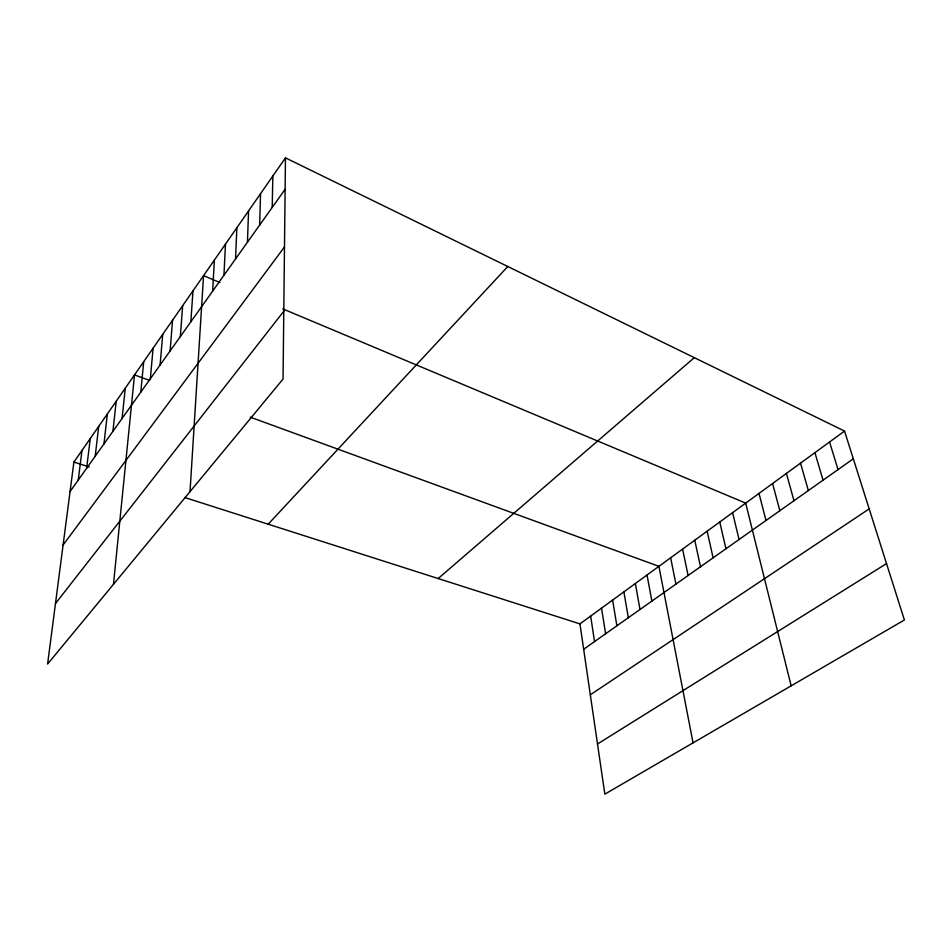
<?xml version="1.0" encoding="UTF-8"?>
<svg xmlns="http://www.w3.org/2000/svg" width="952" height="952" viewBox="0 0 952 952"><rect width="100%" height="100%" fill="white"/><g stroke="black" fill="none" stroke-linecap="round" stroke-linejoin="round"><path stroke-width="1.43" d="M285.457 157.853L283.053 379.027L47.6 664.044L73.899 462.065L285.457 157.853L844.531 431.077L904.4 619.99L604.841 794.146L579.947 623.881L844.531 431.077M272.224 207.393L272.831 176.013M259.67 225.041L260.539 193.696M247.449 242.225L248.555 210.927M235.549 258.956L236.87 227.718M223.946 275.271L225.481 244.093M212.629 291.169L214.379 260.063M190.019 491.648L203.549 275.64L219.936 282.518M190.84 321.8L192.97 290.848M180.345 336.556L182.641 305.687M170.099 350.955L172.562 320.181M160.103 365.021L162.721 334.342M150.333 378.753L153.105 348.17M140.789 392.164L143.704 361.689M113.466 584.314L134.518 374.909L149.678 380.443M122.082 418.463L125.259 388.214M112.907 431.351L116.215 401.22M103.946 443.953L107.374 413.93M95.188 456.258L98.722 426.365M86.62 468.301L90.273 438.527M78.242 480.07L81.991 450.427M70.055 491.589L285.112 189.269M63.094 545.02L284.493 246.913M55.478 603.544L283.791 311.221M268.202 524.195L507.797 266.512M438.17 578.542L694.306 357.666M583.659 649.276L853.313 458.805M590.311 694.805L869.188 508.892M597.499 744L886.526 563.596M73.899 462.065L89.262 466.98M184.748 497.515L579.947 623.881M250.221 417.143L658.903 566.333L693.056 742.857M282.756 308.876L745.678 503.108L791.148 685.833M829.573 441.978L838.034 469.61M814.912 452.664L823.052 480.189M800.525 463.148L808.367 490.566M786.423 473.418L793.968 500.728M772.584 483.509L779.843 510.712M759.006 493.398L765.979 520.494M732.6 512.64L739.049 539.522M719.76 522.005L725.959 548.768M707.146 531.192L713.107 557.848M694.758 540.212L700.493 566.761M682.596 549.078L688.106 575.508M670.648 557.789L675.932 584.1M647.027 574.996L651.882 601.093M635.353 583.505L640.006 609.482M623.881 591.858L628.332 617.729M612.612 600.069L616.872 625.821M601.533 608.149L605.603 633.782M590.645 616.075L594.536 641.6"/></g></svg>
